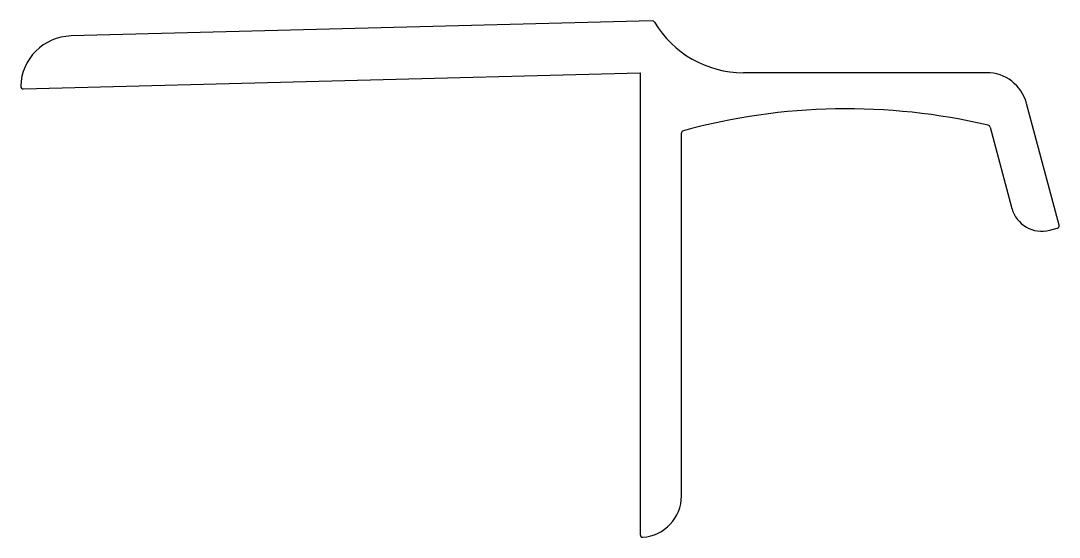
# Model space of a CAD drawing. Extents: x 772 to 873, y 798 to 848.
import ezdxf

# ---------------------------------------------------------------- set-up
doc = ezdxf.new("R2010")
doc.units = 0
doc.layers.get('0').update_dxf_attribs({"linetype": 'CONTINUOUS'})

msp = doc.modelspace()

# ---------------------------------------------------------------- linework, layer by layer
for p, q in [((833.3, 847.58), (777, 846.11)), ((772.39, 840.98), (832.13, 842.55)), ((832.13, 842.55), (832.13, 797.81)), ((865.69, 842.55), (842.13, 842.55)), ((872.72, 827.79), (869.56, 839.58)), ((866.03, 837.28), (868.14, 829.41)), ((836.13, 801.55), (836.13, 836.68)), ((871.82, 827.29), (872.54, 827.48))]:
    msp.add_line(p, q)
for centre, radius, start, end in [((833.31, 847.33), 0.25, 30.5991, 91.5), ((842.13, 852.55), 10, 210.5991, 270), ((777.13, 841.11), 5, 91.5, 178.483), ((865.69, 838.55), 4, 15, 90), ((772.38, 841.23), 0.25, 178.483, 271.5), ((852.13, 779.05), 60, 76.7847, 105.2837), ((865.79, 837.21), 0.25, 15, 76.7847), ((836.38, 836.68), 0.25, 105.2837, 180), ((871.04, 830.19), 3, 195, 285), ((872.48, 827.72), 0.25, 285, 15), ((832.13, 801.55), 4, 273.8226, 0), ((832.38, 797.81), 0.25, 180, 273.8226)]:
    msp.add_arc(centre, radius, start, end)

doc.saveas('drawing.dxf')
